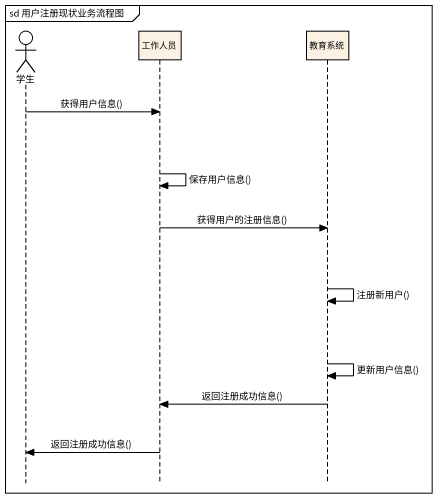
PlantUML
@startuml
mainframe sd 用户注册现状业务流程图
hide footbox
actor 学生
participant 工作人员
participant 教育系统

学生 -> 工作人员 : 获得用户信息()
工作人员 -> 工作人员 : 保存用户信息()
工作人员 -> 教育系统 : 获得用户的注册信息()
教育系统 -> 教育系统 : 注册新用户()
教育系统 -> 教育系统 : 更新用户信息()
教育系统 -> 工作人员 : 返回注册成功信息()
工作人员 -> 学生 : 返回注册成功信息()
@enduml
